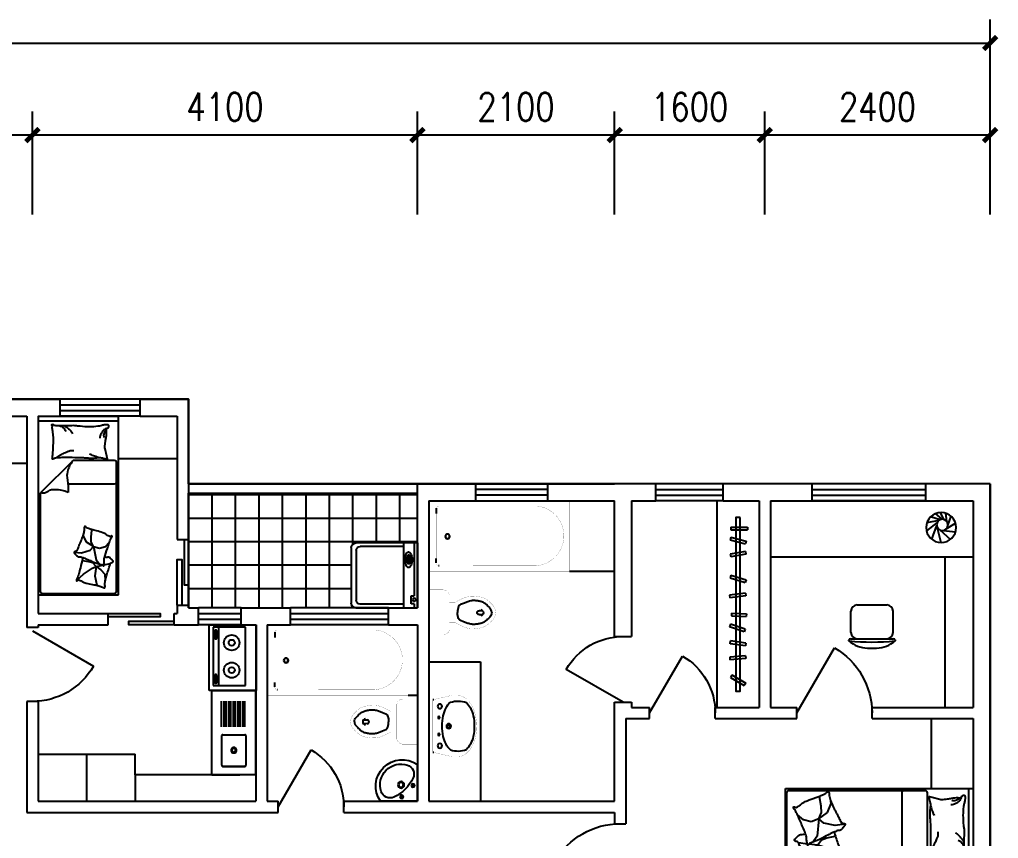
# Model space of a CAD drawing. Header units: millimetres. Extents: x 1580 to 35621, y 690 to 28147.
# Drawn here: x 25196 to 35621, y 19183 to 27900 of the extents above; entities that cross this region are included whole.
import ezdxf
from ezdxf.enums import TextEntityAlignment as Align

# ---------------------------------------------------------------- set-up
doc = ezdxf.new("R2010")
doc.units = ezdxf.units.MM
doc.linetypes.add('HIDDEN', pattern=[0.375, 0.25, -0.125])
for name, color, linetype in [('FUR', 6, 'Continuous'), ('PUB_DIM', 3, 'Continuous'), ('RUB', 113, 'Continuous'), ('TOTHER', 7, 'Continuous'), ('WALL', 4, 'Continuous'), ('WINDOW', 5, 'Continuous'), ('WINDOW_TEXT', 7, 'Continuous')]:
    doc.layers.add(name, color=color, linetype=linetype)
doc.styles.add('DIM_FONT', font='SIMPLEX.shx', dxfattribs={"width": 0.8})
doc.styles.add('SIMPLEX', font='SIMPLEX.SHX')
doc.styles.get("Standard").update_dxf_attribs({"font": 'arial.ttf'})
doc.dimstyles.new('DIMN', dxfattribs={"dimtxt": 300, "dimasz": 1, "dimexe": 250, "dimexo": 300, "dimgap": 150, "dimtad": 1, "dimdec": 0, "dimdsep": 46, "dimtxsty": 'DIM_FONT', "dimblk": '_DIMX', "dimblk1": 'ARCHTICK', "dimblk2": 'ARCHTICK', "dimcen": 0.1, "dimclrt": 7, "dimadec": 0, "dimazin": 0, "dimtfac": 1, "dimtdec": 0, "dimtix": 1, "dimtmove": 2, "dimatfit": 3, "dimldrblk": '_DIMX', "dimfxl": 1, "dimtolj": 1, "dimtzin": 0, "dimarcsym": 0})

# ---------------------------------------------------------------- blocks, each defined once
blk = doc.blocks.new('_DIMX')
at = {"const_width": 50}
blk.add_lwpolyline([(-70, -70), (70, 70)], dxfattribs=at)
blk = doc.blocks.new('*D41')
at = {"color": 0, "linetype": 'ByBlock', "transparency": 16777216}
for p, q in [((-132210, -18187), (-132210, -16110)), ((-103390, -18187), (-103390, -16110)), ((-132209, -16360), (-103391, -16360))]:
    blk.add_line(p, q, dxfattribs=at)
at = {"layer": 'DEFPOINTS', "color": 0, "linetype": 'ByBlock', "transparency": 16777216}
for p in [(-103390, -16360), (-132210, -18487), (-103390, -18487)]:
    blk.add_point(p, dxfattribs=at)
at = {"color": 0, "linetype": 'ByBlock', "transparency": 16777216, "rotation": 180}
blk.add_blockref('_DIMX', (-132210, -16360), dxfattribs=at)
at = {"color": 0, "linetype": 'ByBlock', "transparency": 16777216}
blk.add_blockref('_DIMX', (-103390, -16360), dxfattribs=at)
at = {"color": 7, "linetype": 'ByBlock', "transparency": 16777216, "insert": (-117800, -16060), "char_height": 300, "attachment_point": 5, "style": 'DIM_FONT'}
blk.add_mtext('\\A1;28800', dxfattribs=at)
blk = doc.blocks.new('_ARCHTICK')
at = {"color": 0, "linetype": 'ByBlock', "const_width": 0.15}
blk.add_lwpolyline([(-0.5, -0.5), (0.5, 0.5)], dxfattribs=at)
blk = doc.blocks.new('_WBLK')
for p, q in [((-0.5, 0.5), (0.5, 0.5)), ((0.5, 0.1667), (-0.5, 0.1667)), ((0.5, -0.1667), (-0.5, -0.1667)), ((-0.5, -0.5), (0.5, -0.5))]:
    blk.add_line(p, q)
at = {"layer": 'WINDOW_TEXT', "style": 'SIMPLEX', "flags": 9}
blk.add_attdef('A', text='', height=1, dxfattribs=at).set_placement((0, 1.5), align=Align.MIDDLE)
blk = doc.blocks.new('M_E13')
for p, q in [((-572, 18), (-536, 18)), ((-572, 18), (-572, 18)), ((-536, -22), (-572, -21))]:
    blk.add_line(p, q)
at = {"const_width": 1.5}
for points in [[(-155, 240, 0.414214), (-220, 175, 0.414214)], [(-715, 0, -0.037932), (-709, 28, -0.057502), (-702, 46, -0.011128), (-686, 72, -0.047419), (-682, 78, -0.013557), (-669, 92, -0.010422), (-651, 109, -0.006492), (-632, 126, -0.010986), (-621, 135, -0.031118), (-607, 144, -0.031821), (-592, 152, -0.025304), (-572, 159, -0.028493), (-555, 164), (-520, 171), (-500, 175, -0.104917), (-492, 175, 0.047512), (-474, 173, 0.018859), (-460, 173, -0.025251), (-449, 173, -0.024361), (-434, 171, -0.018727), (-416, 168, -0.011084), (-401, 164, -0.017664), (-391, 161, -0.012553), (-375, 154, -0.012341), (-358, 147), (-320, 128, -0.005054), (-308, 122, -0.002567), (-285, 110)], [(-715, 0, 0.037932), (-709, -28, 0.057502), (-702, -46, 0.011128), (-686, -72, 0.047419), (-682, -78, 0.013557), (-669, -92, 0.010422), (-651, -109, 0.006492), (-632, -126, 0.010986), (-621, -135, 0.031118), (-607, -144, 0.031821), (-592, -152, 0.025304), (-572, -159, 0.028493), (-555, -164), (-520, -171), (-500, -175, 0.104917), (-492, -175, -0.047512), (-474, -173, -0.018859), (-460, -173, 0.025251), (-449, -173, 0.024361), (-434, -171, 0.018727), (-416, -168, 0.011084), (-401, -164, 0.017664), (-391, -161, 0.012553), (-375, -154, 0.012341), (-358, -147), (-320, -128, 0.005054), (-308, -122, 0.002567), (-285, -110)], [(-220, -175, 0.414214), (-155, -240, 0.414214)]]:
    blk.add_lwpolyline(points, format="xyb", dxfattribs=at)
for points in [[(0, 240), (-155, 240)], [(0, -240), (0, 240)], [(-220, 110), (-285, 110)], [(-220, 175), (-220, -175)], [(-285, -110), (-220, -110)], [(-155, -240), (0, -240)]]:
    blk.add_lwpolyline(points, dxfattribs=at)
for points in [[(-672, -1, -0.054114), (-666, 25, -0.08891), (-658, 39, -0.006714), (-643, 55, -0.014531), (-636, 63, -0.010713), (-618, 80, -0.017575), (-606, 90, -0.037222), (-591, 100, -0.034599), (-573, 109, -0.02298), (-556, 115, -0.023613), (-539, 119, -0.014842), (-522, 122, -0.012533), (-502, 125, -0.021838), (-477, 126, -0.029407), (-459, 125, -0.029465), (-436, 121, -0.031881), (-416, 114), (-371, 97), (-337, 83, -0.135973), (-324, 73, -0.099517), (-314, 52, -0.016651), (-311, 40, -0.010977), (-308, 20, -0.015331), (-308, 12, -0.010106), (-307, -1)], [(-672, -1, 0.054114), (-666, -26, 0.08891), (-658, -40, 0.006714), (-643, -57, 0.014531), (-636, -64, 0.010713), (-618, -82, 0.017575), (-606, -92, 0.037222), (-591, -102, 0.034599), (-573, -111, 0.02298), (-556, -117, 0.023613), (-539, -121, 0.014842), (-522, -124, 0.012533), (-502, -126, 0.021838), (-477, -127, 0.029407), (-459, -126, 0.029465), (-436, -122, 0.031881), (-416, -116), (-371, -99), (-337, -85, 0.135973), (-324, -75, 0.099517), (-314, -54, 0.016651), (-311, -41, 0.010977), (-308, -21, 0.015331), (-308, -13, 0.010106), (-307, -1)]]:
    blk.add_lwpolyline(points, format="xyb")
for centre, radius, start, end in [((-549, -3), 33.2, 100.0495, 259.9505), ((-536, -2), 20, 270, 90)]:
    blk.add_arc(centre, radius, start, end)
at = {"width": 0.8, "flags": 9}
for tag in ['XSIZE', 'YSIZE']:
    blk.add_attdef(tag, (0, 0), '', height=0.5, dxfattribs=at)
blk = doc.blocks.new('_DBLK')
blk.add_line((-0.5, 0), (0, -0.866))
blk.add_arc((-0.5, 0), 1, 300, 0)
at = {"style": 'SIMPLEX', "flags": 9}
blk.add_attdef('A', text='', height=1, dxfattribs=at).set_placement((0, 1.5), align=Align.MIDDLE)
blk = doc.blocks.new('M_E4')
for p, q in [((670, -80), (670, -137)), ((670, -86), (670, -97)), ((670, -663), (670, -614))]:
    blk.add_line(p, q)
at = {"const_width": 1.5}
for points in [[(-750, -750), (-750, 0)], [(-750, 0), (750, 0)], [(750, 0), (750, -750)], [(608, -56), (640, -56)], [(670, -90), (670, -656)], [(670, -663), (670, -655)], [(750, -750), (-750, -750)]]:
    blk.add_lwpolyline(points, dxfattribs=at)
for points in [[(-399, -56, 0.930688), (-388, -693, 0.930688)], [(670, -86, 0.414214), (640, -56, 0.414214)], [(670, -90, 0.041784), (670, -85, 0.412615)], [(640, -693, 0.414214), (670, -663, 0.414214)]]:
    blk.add_lwpolyline(points, format="xyb", dxfattribs=at)
at = {"const_width": 1.5, "flags": 128}
for points in [[(-399, -56), (608, -56)], [(-399, -694), (645, -692)]]:
    blk.add_lwpolyline(points, dxfattribs=at)
for radius in [25, 23]:
    blk.add_circle((550, -381), radius)
blk.add_arc((640, -663), 30, 270, 280.176)
at = {"width": 0.8, "flags": 9}
for tag in ['XSIZE', 'YSIZE']:
    blk.add_attdef(tag, (0, 0), '', height=0.5, dxfattribs=at)
blk = doc.blocks.new('M_E19')
for p, q in [((-323, -113), (-323, -456)), ((299, -113), (-323, -113)), ((299, -456), (299, -113)), ((-323, -400), (299, -400)), ((-323, -456), (299, -456)), ((-291, -422), (-291, -434)), ((-216, -432), (-280, -432)), ((-280, -432), (-280, -448)), ((-280, -448), (-216, -448)), ((-216, -448), (-216, -432)), ((-199, -423), (-199, -434)), ((182, -422), (182, -434)), ((193, -432), (193, -448)), ((257, -432), (193, -432)), ((193, -448), (257, -448)), ((257, -448), (257, -432)), ((274, -423), (274, -434))]:
    blk.add_line(p, q)
for points in [[(-199, -423, 0.259034), (-201, -420, 0.076276), (-213, -415, 0.036515), (-226, -412, 0.026615), (-245, -411, 0.026615), (-264, -412, 0.036515), (-277, -415, 0.076276), (-289, -420, 0.259034), (-291, -423, 0.078462), (-291, -424, 0.056762)], [(274, -423, 0.259034), (272, -420, 0.076276), (260, -415, 0.036515), (247, -412, 0.026615), (228, -411, 0.026615), (209, -412, 0.036515), (196, -415, 0.076276), (184, -420, 0.259034), (182, -423, 0.078462), (182, -424, 0.056762)], [(-199, -434, 0.259034), (-201, -430, 0.076276), (-213, -425, 0.036515), (-226, -423, 0.026615), (-245, -422, 0.026615), (-264, -423, 0.036515), (-277, -425, 0.076276), (-289, -430, 0.259034), (-291, -434, 0.259034), (-289, -437, 0.056762), (-280, -441, 0.036515)], [(-216, -443, 0.008736), (-213, -442, 0.076276), (-201, -437, 0.259034), (-199, -434, 0.259034)], [(274, -434, 0.259034), (272, -430, 0.076276), (260, -425, 0.036515), (247, -423, 0.026615), (228, -422, 0.026615), (209, -423, 0.036515), (196, -425, 0.076276), (184, -430, 0.259034), (182, -434, 0.259034), (184, -437, 0.056762), (193, -441, 0.036515)], [(257, -443, 0.008736), (260, -442, 0.076276), (272, -437, 0.259034), (274, -434, 0.259034)]]:
    blk.add_lwpolyline(points, format="xyb")
at = {"layer": 'TOTHER', "linetype": 'Continuous'}
for p, q in [((-350, 0), (350, 0)), ((-350, -500), (-350, 0)), ((350, 0), (350, -500)), ((350, -500), (-350, -500))]:
    blk.add_line(p, q, dxfattribs=at)
for centre, radius in [((-158, -259), 82.5), ((134, -259), 82.5), ((-158, -259), 31.6), ((134, -259), 31.6)]:
    blk.add_circle(centre, radius, dxfattribs=at)
at = {"width": 0.8, "flags": 9}
for tag in ['XSIZE', 'YSIZE']:
    blk.add_attdef(tag, (0, 0), '', height=0.5, dxfattribs=at)
blk = doc.blocks.new('M_E16')
for p, q in [((63, -103), (336, -103)), ((-359, -351), (-359, -119)), ((-347, -107), (-34, -107)), ((-22, -119), (-22, -351)), ((63, -132), (336, -132)), ((63, -153), (336, -153)), ((63, -182), (336, -182)), ((63, -203), (336, -203)), ((63, -232), (336, -232)), ((63, -253), (336, -253)), ((63, -282), (336, -282)), ((63, -303), (336, -303)), ((-34, -363), (-347, -363)), ((63, -332), (336, -332)), ((63, -353), (336, -353))]:
    blk.add_line(p, q)
for points, const_width in [([(-353, -95), (-370, -113)], 1.91), ([(-353, -95), (-28, -95)], 1.8), ([(-10, -113), (-28, -95)], 1.91), ([(-370, -357), (-370, -113)], 2), ([(-10, -113), (-10, -357)], 2), ([(-370, -357), (-353, -375)], 1.91), ([(-28, -375), (-353, -375)], 1.8), ([(-28, -375), (-10, -357)], 1.91)]:
    blk.add_lwpolyline(points, dxfattribs=dict(const_width=const_width))
for points in [[(-347, -107), (-351, -108), (-354, -110), (-357, -113), (-358, -117), (-359, -119)], [(-216, -235), (-215, -245), (-209, -255), (-202, -261), (-192, -265), (-182, -265), (-172, -261), (-164, -255), (-159, -245), (-157, -235), (-159, -225), (-164, -215), (-172, -209), (-182, -205), (-192, -205), (-202, -209), (-209, -215), (-215, -225), (-216, -235)], [(-22, -119), (-23, -115), (-25, -111), (-28, -109), (-32, -107), (-34, -107)], [(-206, -235), (-205, -242), (-201, -248), (-196, -252), (-190, -254), (-183, -254), (-177, -252), (-172, -248), (-169, -242), (-168, -235), (-169, -228), (-172, -222), (-177, -218), (-183, -215), (-190, -215), (-196, -218), (-201, -222), (-205, -228), (-206, -235)], [(-359, -351), (-358, -355), (-356, -358), (-353, -361), (-349, -363), (-347, -363)], [(-34, -363), (-30, -362), (-26, -360), (-24, -357), (-22, -353), (-22, -351)]]:
    blk.add_lwpolyline(points)
at = {"layer": 'TOTHER', "linetype": 'Continuous'}
for p, q in [((-450, 0), (450, 0)), ((-450, -471), (-450, 0)), ((450, 0), (450, -471)), ((-450, -471), (450, -471))]:
    blk.add_line(p, q, dxfattribs=at)
at = {"layer": 'TOTHER', "linetype": 'HIDDEN'}
blk.add_line((-450, 0), (-450, -300), dxfattribs=at)
at = {"width": 0.8, "flags": 9}
for tag in ['XSIZE', 'YSIZE']:
    blk.add_attdef(tag, (0, 0), '', height=0.5, dxfattribs=at)
blk = doc.blocks.new('M_E11')
for p, q in [((-280, -10), (-280, 0)), ((280, 0), (280, -10)), ((-251, -189), (-251, -186)), ((-248, -183), (-250, -185))]:
    blk.add_line(p, q)
at = {"const_width": 1.5}
for points in [[(-280, 0), (280, 0)], [(-326, -200), (-280, -5)], [(326, -204), (280, -5)]]:
    blk.add_lwpolyline(points, dxfattribs=at)
for points in [[(253, -188, 0.098208), (193, -141, 0.066287), (110, -111, 0.052428), (0, -100, 0.052428), (-110, -111, 0.066287), (-193, -141, 0.093876), (-251, -186, 0.171377)], [(-250, -358, 0.091341), (-193, -401, 0.066287), (-110, -431, 0.052428), (0, -442, 0.052428), (110, -431, 0.066287), (193, -401, 0.091756), (250, -358, 0.171377)]]:
    blk.add_lwpolyline(points, format="xyb")
for points in [[(-326, -200, 0.008223), (-326, -204, 0.149285)], [(-326, -266, 0.149285), (-304, -337, 0.107079), (-231, -408, 0.075625), (-131, -450, 0.062436), (-1, -467, 0.062436), (130, -452, 0.075625), (230, -410, 0.107079), (304, -339, 0.149285), (326, -268, 0.005205), (326, -266, 0.086596)]]:
    blk.add_lwpolyline(points, format="xyb", dxfattribs=at)
at = {"const_width": 1.5, "flags": 128}
for points in [[(-326, -204), (-326, -268)], [(326, -204), (326, -268)]]:
    blk.add_lwpolyline(points, dxfattribs=at)
at = {"flags": 128}
for points in [[(-253, -188, 0.172546), (-250, -358, 0.726395)], [(253, -188, -0.172546), (250, -358, -0.726395)]]:
    blk.add_lwpolyline(points, format="xyb", dxfattribs=at)
for centre, radius in [((-210, -75), 24), ((-210, -75), 24), ((-210, -75), 24), ((-90, -65), 10), ((90, -65), 10), ((210, -75), 24), ((0, -170), 25), ((0, -170), 15)]:
    blk.add_circle(centre, radius)
blk.add_arc((-250, -186), 1, 131.3224, 180)
at = {"width": 0.8, "flags": 9}
for tag in ['XSIZE', 'YSIZE']:
    blk.add_attdef(tag, (0, 0), '', height=0.5, dxfattribs=at)
blk = doc.blocks.new('M_E12')
at = {"color": 7}
for q in [(0, -393), (392, 0)]:
    blk.add_line((0, 0), q, dxfattribs=at)
for centre, radius in [((168, -48), 19), ((168, -48), 10), ((48, -168), 19), ((48, -168), 10), ((175, -175), 34.6), ((175, -175), 26.5)]:
    blk.add_circle(centre, radius, dxfattribs=at)
for centre, radius, start, end in [((161, -163), 282, 235.0241, 35.2347), ((418, -420), 410, 114.3843, 155.6157), ((290, -138), 100, 18.4349, 114.3843), ((174, -176), 222, 251.5651, 18.4349), ((136, -292), 100, 155.6157, 251.5651)]:
    blk.add_arc(centre, radius, start, end, dxfattribs=at)
at = {"width": 0.8, "flags": 9}
for tag in ['XSIZE', 'YSIZE']:
    blk.add_attdef(tag, (0, 0), '', height=0.5, dxfattribs=at)
blk = doc.blocks.new('M_C54TQD')
for p, q in [((0, -52), (1500, -52)), ((26, -509), (26, -1968)), ((853, -489), (46, -489)), ((853, -489), (1472, -916)), ((46, -761), (915, -761)), ((1472, -1968), (1472, -916)), ((381, -1368), (395, -1471)), ((778, -1368), (698, -1472)), ((161, -1514), (137, -1518)), ((255, -1552), (161, -1514)), ((324, -1645), (255, -1552)), ((395, -1471), (369, -1593)), ((528, -1559), (509, -1470)), ((548, -1617), (528, -1559)), ((698, -1472), (623, -1603)), ((90, -1638), (87, -1645)), ((188, -1621), (90, -1638)), ((257, -1618), (188, -1621)), ((324, -1645), (257, -1618)), ((369, -1593), (324, -1645)), ((324, -1645), (510, -1664)), ((324, -1645), (355, -1728)), ((510, -1664), (560, -1700)), ((605, -1658), (548, -1617)), ((605, -1658), (594, -1752)), ((623, -1603), (605, -1658)), ((605, -1658), (734, -1626)), ((605, -1658), (655, -1721)), ((734, -1626), (837, -1640)), ((837, -1640), (873, -1660)), ((355, -1728), (335, -1810)), ((560, -1700), (572, -1709)), ((592, -1767), (580, -1861)), ((655, -1721), (720, -1769)), ((720, -1769), (813, -1769)), ((335, -1810), (281, -1873)), ((46, -1988), (1452, -1988))]:
    blk.add_line(p, q)
blk.add_lwpolyline([(0, -2000), (0, 0), (1500, 0), (1500, -2000)], close=True)
for points in [[(101, -127, -0.263368), (73, -108, -0.494818), (82, -89, -0.049225), (100, -88, -0.036831), (124, -89, -0.031893), (161, -97, 0.035782), (195, -104, 0.032941), (285, -110, 0.026564), (396, -104, 0.017905), (434, -99, -0.033397), (454, -97, -0.03204), (491, -97, 0.018442), (555, -101, 0.010837), (620, -100, 0.014624), (668, -97, 0.111249), (691, -89, -0.153708), (708, -86, -0.076444), (715, -87, -0.215512), (717, -89, -0.585858), (714, -92, 0.363489), (709, -95, 0.191716), (709, -106, -0.129675), (711, -123, -0.01735), (708, -140, 0.019326), (706, -155, 0.018818), (699, -223, 0.021828), (698, -283, 0.006204), (700, -316, 0.001963), (706, -423, 0.028341), (710, -459, -0.117014), (709, -468, -0.36606), (708, -469, -0.03973), (694, -466, -0.048309), (681, -461, 0.062981), (670, -457, 0.04058), (647, -454, 0.014345), (580, -451, 0.005484), (454, -452, 0.007153), (358, -455, 0.008762), (316, -458, -0.008153), (270, -461, -0.06251), (213, -456, 0.078669), (167, -454, 0.047825), (145, -459, -0.034494), (114, -466, -0.023571), (89, -469, -0.510228), (88, -468), (95, -438), (116, -356, 0.073041), (118, -336, 0.023305), (112, -275, 0.018299), (108, -252, -0.01097), (101, -214, -0.042281), (98, -180, -0.027201), (101, -126)], [(575, -101, 0.027842), (551, -111, 0.048685), (539, -119, 0.023666), (511, -144, 0.031223), (492, -164, 0.046801), (486, -172, 0.023191), (478, -189)], [(657, -95, 0.088153), (622, -98, 0.088153), (591, -114, 0.077547), (569, -135, 0.077547), (555, -162)], [(810, -127, -0.263368), (782, -108, -0.494818), (791, -89, -0.049225), (809, -88, -0.036831), (833, -89, -0.031893), (871, -97, 0.035782), (905, -104, 0.032941), (994, -110, 0.026564), (1106, -104, 0.017905), (1143, -99, -0.033397), (1163, -97, -0.03204), (1200, -97, 0.018442), (1265, -101, 0.010837), (1329, -100, 0.014624), (1377, -97, 0.111249), (1400, -89, -0.153708), (1417, -86, -0.076444), (1424, -87, -0.215512), (1426, -89, -0.585858), (1423, -92, 0.363489), (1419, -95, 0.191716), (1419, -106, -0.129675), (1421, -123, -0.01735), (1418, -140, 0.019326), (1415, -155, 0.018818), (1408, -223, 0.021828), (1407, -283, 0.006204), (1409, -316, 0.001963), (1415, -423, 0.028341), (1419, -459, -0.117014), (1419, -468, -0.36606), (1417, -469, -0.03973), (1404, -466, -0.048309), (1390, -461, 0.062981), (1379, -457, 0.04058), (1356, -454, 0.014345), (1289, -451, 0.005484), (1164, -452, 0.007153), (1067, -455, 0.008762), (1025, -458, -0.008153), (979, -461, -0.06251), (922, -456, 0.078669), (877, -454, 0.047825), (854, -459, -0.034494), (823, -466, -0.023571), (798, -469, -0.510228), (797, -468), (805, -438), (825, -356, 0.073041), (827, -336, 0.023305), (821, -275, 0.018299), (817, -252, -0.01097), (810, -214, -0.042281), (807, -180, -0.027201), (810, -126)], [(1284, -101, 0.027842), (1260, -111, 0.048685), (1248, -119, 0.023666), (1220, -144, 0.031223), (1201, -164, 0.046801), (1196, -172, 0.023191), (1188, -189)], [(1366, -95, 0.088153), (1332, -98, 0.088153), (1300, -114, 0.077547), (1279, -135, 0.077547), (1265, -162)], [(99, -143, -0.05369), (114, -156, -0.070312), (122, -168, -0.015448), (125, -177, -0.013244), (129, -187, -0.082127), (132, -205, -0.064164), (129, -228)], [(101, -127, -0.077379), (136, -152, -0.077379), (161, -187, -0.047525), (171, -211, -0.047525), (176, -238)], [(191, -454, 0.009729), (219, -445, 0.009729), (246, -435, 0.007971), (267, -426, 0.007971), (289, -416)], [(661, -455, 0.016108), (622, -429, 0.024599), (595, -414, 0.009477), (546, -391, 0.015937), (516, -378, 0.072521), (500, -375, 0.033339), (463, -375)], [(901, -454, 0.009729), (928, -445, 0.009729), (955, -435, 0.007971), (977, -426, 0.007971), (998, -416)], [(853, -489, -0.085272), (917, -599, -0.124044), (926, -686), (912, -782), (914, -912)], [(914, -912, 0.007867), (1032, -894, 0.009508), (1128, -876, 0.006616), (1193, -862, -0.023828), (1212, -858, -0.080713), (1230, -859, -0.009591), (1383, -891, -0.013133), (1416, -899, -0.007859), (1472, -916)], [(464, -1480, 0.025626), (476, -1478, 0.0108), (605, -1436, 0.00456), (692, -1405, 0.01125), (727, -1391, 0.069394), (746, -1380, -0.079756), (763, -1371, -0.106399), (778, -1368, -0.328642), (782, -1372, -0.299547), (779, -1378, 0.189917), (774, -1387, 0.033518), (773, -1397, 0.075627), (773, -1402, 0.053489), (776, -1410, 0.017838), (788, -1432, 0.038394), (805, -1456, -0.059529), (816, -1472, -0.035943), (826, -1498, -0.011245), (852, -1585, -0.006203), (862, -1624, 0.010783), (868, -1647, 0.019485), (873, -1660, 0.005062), (892, -1710, 0.101392), (909, -1736, -0.223768), (914, -1749, -0.25558), (911, -1754, -0.081563), (895, -1759, -0.071805), (878, -1759, 0.069985), (861, -1759, 0.03546), (801, -1772, 0.029432), (732, -1797, 0.001554), (699, -1811, -0.00152), (665, -1826, -0.004735), (629, -1840, 0.00382), (586, -1859, 0.296001), (564, -1891, -0.649774), (542, -1900, -0.02319), (538, -1895, 0.0288), (534, -1892, 0.005727), (527, -1886, -0.004358), (519, -1878, -0.027528), (502, -1861, -0.046214), (493, -1850, -0.194121), (490, -1833, 0.133719), (489, -1809, 0.005779), (482, -1787, 0.008882)]]:
    blk.add_lwpolyline(points, format="xyb")
blk.add_lwpolyline([(58, -1583, 0.101392), (40, -1559, -0.223768), (34, -1546, -0.25558), (36, -1541, -0.081563), (52, -1535, -0.071805), (69, -1534, 0.069985), (86, -1532, 0.03546), (145, -1515, 0.029432), (211, -1485, 0.001554), (244, -1468, -0.00152), (276, -1451, -0.004735), (311, -1433, 0.00382), (353, -1412, 0.296001), (372, -1378, -0.649774), (393, -1367, -0.02319), (398, -1372, 0.0288), (402, -1375, 0.005727), (409, -1380, -0.004358), (418, -1387, -0.027528), (436, -1403, -0.046214), (445, -1414, -0.194121), (450, -1430, 0.133719), (453, -1454, 0.011505), (471, -1496, 0.008882), (497, -1550, 0.012426), (535, -1618, -0.033612), (547, -1644), (570, -1701), (588, -1744, 0.224341), (603, -1757, -0.722772), (603, -1766, -0.103513), (599, -1767, 0.053465), (592, -1767, 0.030109), (569, -1772, -0.031436), (547, -1776, -0.05324), (532, -1776, 0.05518), (517, -1777, 0.056271), (492, -1783, 0.0108), (366, -1835, 0.00456), (281, -1873, 0.01125), (247, -1889, 0.069394), (229, -1902, -0.079756), (213, -1912, -0.106399), (199, -1915, -0.328642), (195, -1912, -0.299547), (196, -1906, 0.189917), (201, -1896, 0.033518), (202, -1886, 0.075627), (201, -1882, 0.053489), (197, -1874, 0.017838), (184, -1853, 0.038394), (165, -1830, -0.059529), (153, -1815, -0.035943), (140, -1790, -0.011245), (108, -1705, -0.006203), (95, -1667, 0.010783), (87, -1645, 0.019485), (82, -1632, 0.005062)], format="xyb", close=True)
for centre, start, end in [((46, -509), 90, 180), ((46, -741), 180, 270), ((46, -1968), 180, 270), ((1452, -1968), 270, 0)]:
    blk.add_arc(centre, 20, start, end)
at = {"style": 'DIM_FONT', "width": 0.8, "flags": 9}
for tag in ['XSIZE', 'YSIZE']:
    blk.add_attdef(tag, (0, 0), '', height=0.5, dxfattribs=at)
blk = doc.blocks.new('*D31')
at = {"color": 0, "linetype": 'ByBlock', "transparency": 16777216}
for p, q in [((-109490, -18187), (-109490, -17090)), ((-107390, -18187), (-107390, -17090)), ((-107391, -17340), (-109489, -17340))]:
    blk.add_line(p, q, dxfattribs=at)
at = {"layer": 'DEFPOINTS', "color": 0, "linetype": 'ByBlock', "transparency": 16777216}
for p in [(-109490, -17340), (-109490, -18487), (-107390, -18487)]:
    blk.add_point(p, dxfattribs=at)
at = {"color": 0, "linetype": 'ByBlock', "transparency": 16777216, "rotation": 180}
blk.add_blockref('_DIMX', (-109490, -17340), dxfattribs=at)
at = {"color": 0, "linetype": 'ByBlock', "transparency": 16777216}
blk.add_blockref('_DIMX', (-107390, -17340), dxfattribs=at)
at = {"color": 7, "linetype": 'ByBlock', "transparency": 16777216, "insert": (-108440, -17040), "char_height": 300, "attachment_point": 5, "style": 'DIM_FONT'}
blk.add_mtext('\\A1;2100', dxfattribs=at)
blk = doc.blocks.new('*D34')
at = {"color": 0, "linetype": 'ByBlock', "transparency": 16777216}
for p, q in [((-113590, -18187), (-113590, -17090)), ((-109490, -18187), (-109490, -17090)), ((-109491, -17340), (-113589, -17340))]:
    blk.add_line(p, q, dxfattribs=at)
at = {"layer": 'DEFPOINTS', "color": 0, "linetype": 'ByBlock', "transparency": 16777216}
for p in [(-113590, -17340), (-113590, -18487), (-109490, -18487)]:
    blk.add_point(p, dxfattribs=at)
at = {"color": 0, "linetype": 'ByBlock', "transparency": 16777216, "rotation": 180}
blk.add_blockref('_DIMX', (-113590, -17340), dxfattribs=at)
at = {"color": 0, "linetype": 'ByBlock', "transparency": 16777216}
blk.add_blockref('_DIMX', (-109490, -17340), dxfattribs=at)
at = {"color": 7, "linetype": 'ByBlock', "transparency": 16777216, "insert": (-111540, -17040), "char_height": 300, "attachment_point": 5, "style": 'DIM_FONT'}
blk.add_mtext('\\A1;4100', dxfattribs=at)
blk = doc.blocks.new('*D30')
at = {"color": 0, "linetype": 'ByBlock', "transparency": 16777216}
for p, q in [((-116590, -18187), (-116590, -17090)), ((-113590, -18187), (-113590, -17090)), ((-113591, -17340), (-116589, -17340))]:
    blk.add_line(p, q, dxfattribs=at)
at = {"layer": 'DEFPOINTS', "color": 0, "linetype": 'ByBlock', "transparency": 16777216}
for p in [(-116590, -17340), (-116590, -18487), (-113590, -18487)]:
    blk.add_point(p, dxfattribs=at)
at = {"color": 0, "linetype": 'ByBlock', "transparency": 16777216, "rotation": 180}
blk.add_blockref('_DIMX', (-116590, -17340), dxfattribs=at)
at = {"color": 0, "linetype": 'ByBlock', "transparency": 16777216}
blk.add_blockref('_DIMX', (-113590, -17340), dxfattribs=at)
at = {"color": 7, "linetype": 'ByBlock', "transparency": 16777216, "insert": (-115090, -17040), "char_height": 300, "attachment_point": 5, "style": 'DIM_FONT'}
blk.add_mtext('\\A1;3000', dxfattribs=at)
blk = doc.blocks.new('M_C55HKH')
for p, q in [((0, -52), (900, -52)), ((26, -509), (26, -1968)), ((503, -489), (46, -489)), ((503, -489), (872, -858)), ((46, -761), (564, -761)), ((872, -1968), (872, -858)), ((299, -1273), (295, -1270)), ((307, -1352), (299, -1273)), ((146, -1456), (100, -1409)), ((278, -1459), (305, -1407)), ((278, -1459), (357, -1410)), ((305, -1407), (307, -1352)), ((357, -1410), (393, -1337)), ((393, -1337), (392, -1318)), ((211, -1478), (146, -1456)), ((278, -1459), (211, -1478)), ((278, -1459), (251, -1606)), ((317, -1498), (278, -1459)), ((412, -1527), (317, -1498)), ((495, -1523), (412, -1527)), ((219, -1643), (211, -1652)), ((251, -1606), (219, -1643)), ((249, -1682), (286, -1639)), ((286, -1639), (333, -1628)), ((333, -1628), (405, -1618)), ((163, -1664), (89, -1649)), ((196, -1718), (154, -1766)), ((249, -1682), (175, -1667)), ((249, -1682), (196, -1718)), ((249, -1682), (266, -1787)), ((292, -1700), (249, -1682)), ((391, -1769), (292, -1700)), ((154, -1766), (147, -1841)), ((266, -1787), (243, -1892)), ((469, -1839), (391, -1769)), ((46, -1988), (852, -1988))]:
    blk.add_line(p, q)
blk.add_lwpolyline([(0, -2000), (0, 0), (900, 0), (900, -2000)], close=True)
for points in [[(135, -134, -0.263368), (107, -115, -0.494818), (116, -96, -0.049225), (134, -94, -0.036831), (158, -96, -0.031893), (196, -104, 0.035782), (230, -111, 0.032941), (319, -117, 0.026564), (430, -111, 0.017905), (468, -106, -0.033397), (488, -104, -0.03204), (525, -104, 0.018442), (590, -107, 0.010837), (654, -107, 0.014624), (702, -104, 0.111249), (725, -96, -0.153708), (742, -92, -0.076444), (749, -94, -0.215512), (751, -96, -0.585858), (748, -99, 0.363489), (744, -102, 0.191716), (743, -113, -0.129675), (745, -130, -0.01735), (742, -147, 0.019326), (740, -162, 0.018818), (733, -230, 0.021828), (732, -289, 0.006204), (734, -323, 0.001963), (740, -430, 0.028341), (744, -466, -0.117014), (744, -475, -0.36606), (742, -476, -0.03973), (728, -473, -0.048309), (715, -468, 0.062981), (704, -464, 0.04058), (681, -461, 0.014345), (614, -458, 0.005484), (488, -459, 0.007153), (392, -462, 0.008762), (350, -465, -0.008153), (304, -468, -0.06251), (247, -463, 0.078669), (201, -461, 0.047825), (179, -466, -0.034494), (148, -473, -0.023571), (123, -476, -0.510228), (122, -475), (129, -445), (150, -363, 0.073041), (152, -343, 0.023305), (146, -282, 0.018299), (142, -259, -0.01097), (135, -221, -0.042281), (132, -187, -0.027201), (135, -133)], [(609, -107, 0.027842), (585, -118, 0.048685), (573, -126, 0.023666), (545, -150, 0.031223), (526, -171, 0.046801), (521, -179, 0.023191), (513, -196)], [(691, -102, 0.088153), (656, -105, 0.088153), (625, -120, 0.077547), (604, -142, 0.077547), (590, -169)], [(133, -150, -0.05369), (148, -163, -0.070312), (156, -175, -0.015448), (159, -183, -0.013244), (163, -194, -0.082127), (166, -212, -0.064164), (163, -235)], [(135, -134, -0.077379), (170, -159, -0.077379), (195, -194, -0.047525), (205, -218, -0.047525), (210, -244)], [(225, -460, 0.009729), (253, -451, 0.009729), (280, -441, 0.007971), (301, -432, 0.007971), (323, -423)], [(695, -462, 0.016108), (656, -436, 0.024599), (629, -421, 0.009477), (580, -397, 0.015937), (550, -385, 0.072521), (534, -381, 0.033339), (498, -381)], [(503, -489, -0.085272), (566, -599, -0.124044), (575, -686), (562, -782), (563, -854)], [(563, -854, -0.027362), (602, -838, -0.040834), (629, -830, -0.038441), (717, -821, -0.076528), (761, -826, -0.103649), (788, -840, 0.093398), (818, -857, 0.072727), (841, -861, 0.052315), (872, -858)], [(400, -1581, 0.025626), (402, -1591, 0.0108), (426, -1697, 0.00456), (445, -1769, 0.01125), (454, -1797, 0.069394), (462, -1813, -0.079756), (468, -1827, -0.106399), (469, -1839, -0.328642), (466, -1842, -0.299547), (461, -1840, 0.189917), (454, -1835, 0.033518), (446, -1833, 0.075627), (442, -1833, 0.053489), (436, -1835, 0.017838), (418, -1843, 0.038394), (397, -1855, -0.059529), (384, -1862, -0.035943), (362, -1869, -0.011245), (291, -1884, -0.006203), (259, -1889, 0.010783), (241, -1893, 0.019485), (230, -1895, 0.005062), (188, -1908, 0.101392), (167, -1919, -0.223768), (156, -1922, -0.25558), (153, -1920, -0.081563), (150, -1907, -0.071805), (151, -1893, 0.069985), (152, -1879, 0.03546), (145, -1831, 0.029432), (130, -1774, 0.001554), (121, -1746, -0.00152), (112, -1718, -0.004735), (102, -1689, 0.00382), (91, -1653, 0.296001), (66, -1634, -0.649774), (61, -1616, -0.02319), (65, -1613, 0.0288), (68, -1610, 0.005727), (73, -1605, -0.004358), (80, -1599, -0.027528), (94, -1586, -0.046214), (104, -1580, -0.194121), (117, -1579, 0.133719), (137, -1580, 0.005779), (155, -1575, 0.008882)]]:
    blk.add_lwpolyline(points, format="xyb")
blk.add_lwpolyline([(345, -1251, 0.101392), (366, -1238, -0.223768), (377, -1234, -0.25558), (380, -1236, -0.081563), (384, -1249, -0.071805), (384, -1263, 0.069985), (384, -1277, 0.03546), (394, -1324, 0.029432), (414, -1380, 0.001554), (425, -1407, -0.00152), (437, -1434, -0.004735), (448, -1462, 0.00382), (462, -1497, 0.296001), (488, -1515, -0.649774), (495, -1532, -0.02319), (491, -1536, 0.0288), (488, -1539, 0.005727), (484, -1544, -0.004358), (478, -1551, -0.027528), (464, -1564, -0.046214), (455, -1571, -0.194121), (442, -1573, 0.133719), (422, -1574, 0.011505), (387, -1586, 0.008882), (343, -1604, 0.012426), (286, -1629, -0.033612), (264, -1637), (218, -1652), (182, -1663, 0.224341), (170, -1674, -0.722772), (163, -1673, -0.103513), (163, -1670, 0.053465), (163, -1664, 0.030109), (161, -1646, -0.031436), (159, -1628, -0.05324), (160, -1616, 0.05518), (161, -1604, 0.056271), (157, -1583, 0.0108), (124, -1480, 0.00456), (100, -1409, 0.01125), (89, -1381, 0.069394), (80, -1366, -0.079756), (73, -1353, -0.106399), (71, -1341, -0.328642), (74, -1338, -0.299547), (79, -1340, 0.189917), (86, -1344, 0.033518), (94, -1345, 0.075627), (98, -1345, 0.053489), (104, -1343, 0.017838), (122, -1333, 0.038394), (141, -1319, -0.059529), (154, -1311, -0.035943), (175, -1303, -0.011245), (245, -1283, -0.006203), (276, -1275, 0.010783), (295, -1270, 0.019485), (305, -1266, 0.005062)], format="xyb", close=True)
for centre, start, end in [((46, -509), 90, 180), ((46, -741), 180, 270), ((46, -1968), 180, 270), ((852, -1968), 270, 0)]:
    blk.add_arc(centre, 20, start, end)
at = {"style": 'DIM_FONT', "width": 0.8, "flags": 9}
for tag in ['XSIZE', 'YSIZE']:
    blk.add_attdef(tag, (0, 0), '', height=0.5, dxfattribs=at)
blk = doc.blocks.new('M_E20')
for p, q in [((345, 0), (-345, 0)), ((-302, -36), (-345, -36)), ((-302, -35), (-302, -66)), ((-302, -66), (-219, -66)), ((-219, -66), (-219, -35)), ((345, -36), (-219, -36)), ((123, -87), (123, -99)), ((133, -96), (133, -113)), ((198, -96), (133, -96)), ((198, -113), (198, -96)), ((215, -88), (215, -99)), ((-307, -144), (-307, -611)), ((133, -113), (198, -113)), ((307, -144), (307, -611)), ((267, -651), (-267, -651))]:
    blk.add_line(p, q)
blk.add_lwpolyline([(83, -94, 0.185158), (88, -107, 0.102042), (108, -122, 0.060862), (133, -130, 0.047173), (166, -133, 0.047173), (200, -130, 0.060862), (225, -122, 0.102042), (245, -107, 0.185158), (250, -94, 0.185158), (245, -82, 0.102042), (225, -67, 0.060862), (200, -59, 0.047173), (166, -56, 0.047173), (133, -59, 0.060862), (108, -67, 0.102042), (88, -82, 0.185158)], format="xyb", close=True)
for points in [[(215, -88, 0.259034), (213, -85, 0.076276), (201, -80, 0.036515), (188, -77, 0.026615), (169, -76, 0.026615), (150, -77, 0.036515), (137, -80, 0.076276), (125, -85, 0.259034), (123, -88, 0.078462), (123, -89, 0.056762)], [(215, -99, 0.259034), (213, -95, 0.076276), (201, -90, 0.036515), (188, -88, 0.026615), (169, -87, 0.026615), (150, -88, 0.036515), (137, -90, 0.076276), (125, -95, 0.259034), (123, -99, 0.259034), (125, -102, 0.056762), (133, -106, 0.036515)], [(198, -108, 0.008736), (201, -107, 0.076276), (213, -102, 0.259034), (215, -99, 0.259034)]]:
    blk.add_lwpolyline(points, format="xyb")
blk.add_circle((-259, -35), 17.5)
for centre, start, end in [((-267, -611), 180, 270), ((267, -611), 270, 0)]:
    blk.add_arc(centre, 40, start, end)
at = {"layer": 'TOTHER', "linetype": 'Continuous'}
for p, q in [((-345, -656), (-345, 0)), ((345, 0), (345, -656)), ((-345, -145), (345, -145)), ((295, -706), (-295, -706))]:
    blk.add_line(p, q, dxfattribs=at)
for centre, start, end in [((-295, -656), 180, 270), ((295, -656), 270, 0)]:
    blk.add_arc(centre, 50, start, end, dxfattribs=at)
at = {"width": 0.8, "flags": 9}
for tag in ['XSIZE', 'YSIZE']:
    blk.add_attdef(tag, (0, 0), '', height=0.5, dxfattribs=at)
blk = doc.blocks.new('*D33')
at = {"color": 0, "linetype": 'ByBlock', "transparency": 16777216}
for p, q in [((-105790, -18187), (-105790, -17090)), ((-103390, -18187), (-103390, -17090)), ((-103391, -17340), (-105789, -17340))]:
    blk.add_line(p, q, dxfattribs=at)
at = {"layer": 'DEFPOINTS', "color": 0, "linetype": 'ByBlock', "transparency": 16777216}
for p in [(-105790, -17340), (-105790, -18487), (-103390, -18487)]:
    blk.add_point(p, dxfattribs=at)
at = {"color": 0, "linetype": 'ByBlock', "transparency": 16777216, "rotation": 180}
blk.add_blockref('_DIMX', (-105790, -17340), dxfattribs=at)
at = {"color": 0, "linetype": 'ByBlock', "transparency": 16777216}
blk.add_blockref('_DIMX', (-103390, -17340), dxfattribs=at)
at = {"color": 7, "linetype": 'ByBlock', "transparency": 16777216, "insert": (-104590, -17040), "char_height": 300, "attachment_point": 5, "style": 'DIM_FONT'}
blk.add_mtext('\\A1;2400', dxfattribs=at)
blk = doc.blocks.new('*D32')
at = {"color": 0, "linetype": 'ByBlock', "transparency": 16777216}
for p, q in [((-107390, -18187), (-107390, -17090)), ((-105790, -18187), (-105790, -17090)), ((-105791, -17340), (-107389, -17340))]:
    blk.add_line(p, q, dxfattribs=at)
at = {"layer": 'DEFPOINTS', "color": 0, "linetype": 'ByBlock', "transparency": 16777216}
for p in [(-107390, -17340), (-107390, -18487), (-105790, -18487)]:
    blk.add_point(p, dxfattribs=at)
at = {"color": 0, "linetype": 'ByBlock', "transparency": 16777216, "rotation": 180}
blk.add_blockref('_DIMX', (-107390, -17340), dxfattribs=at)
at = {"color": 0, "linetype": 'ByBlock', "transparency": 16777216}
blk.add_blockref('_DIMX', (-105790, -17340), dxfattribs=at)
at = {"color": 7, "linetype": 'ByBlock', "transparency": 16777216, "insert": (-106590, -17040), "char_height": 300, "attachment_point": 5, "style": 'DIM_FONT'}
blk.add_mtext('\\A1;1600', dxfattribs=at)
blk = doc.blocks.new('M_C5')
for p, q in [((-71, 21), (-106, 120)), ((-60, 63), (-50, 152)), ((-28, 86), (7, 160)), ((-9, 88), (59, 149)), ((12, 83), (112, 114)), ((-54, -14), (-154, 45)), ((26, 75), (152, 50)), ((42, 53), (156, -35)), ((48, 21), (102, -123)), ((-26, -30), (-153, -47)), ((14, -26), (-99, -126)), ((41, -2), (5, -160))]:
    blk.add_line(p, q)
for centre, radius in [((0, 0), 160), ((-11, 28), 60)]:
    blk.add_circle(centre, radius)
at = {"width": 0.8, "flags": 9}
for tag in ['XSIZE', 'YSIZE']:
    blk.add_attdef(tag, (0, 0), '', height=0.5, dxfattribs=at)
blk = doc.blocks.new('A$C102A0961')
at = {"layer": 'RUB'}
h = blk.add_hatch(dxfattribs=at)
h.set_pattern_fill('NET', color=256, scale=2000, style=0)
h.set_pattern_definition([(0, (135496.72, 35843.73), (0, 250), []), (90, (135496.72, 35843.73), (-250, 2e-14), [])])
h.paths.add_polyline_path([(24654, 14574.1), (25351, 14574.1, -0.4142136), (25301, 14624.1), (25301, 15214.1, -0.4142136), (25351, 15264.1), (26006.8, 15264.1), (26006.8, 15794.1), (23566.8, 15794.1), (23566.8, 15301), (23566.8, 14601), (23566.8, 14574.1), (23673.3, 14574.1), (24131, 14574.1)])
for p, q in [((23566.8, 15894.1), (26046.8, 15894.1)), ((23566.8, 15794.1), (26006.8, 15794.1)), ((30126.8, 15714.1), (31926.8, 15714.1)), ((31926.8, 15714.1), (31926.8, 14814.1)), ((31926.8, 15114.1), (29766.8, 15114.1)), ((31626.8, 13514.1), (31626.8, 15114.1)), ((31926.8, 14814.1), (31926.8, 13864.1)), ((31926.8, 14814.1), (31926.8, 13864.1)), ((30690.4, 14604.2), (31005.4, 14604.2)), ((30622.9, 14311.7), (30622.9, 14536.7)), ((31072.9, 14311.7), (31072.9, 14536.7)), ((30617.9, 14244.2), (31077.9, 14244.2)), ((30798.4, 14144.2), (30897.5, 14144.2))]:
    blk.add_line(p, q)
for centre, radius, start, end in [((30690.4, 14536.7), 67.5, 90, 180), ((31005.4, 14536.7), 67.5, 360, 90), ((30690.4, 14311.7), 67.5, 180, 270), ((31005.4, 14311.7), 67.5, 270, 360), ((30608.7, 14228), 10, 157.33001, 229.27346), ((30617.9, 14224.2), 20, 90, 157.33001), ((30847.9, 16922), 2712.7, 264.8023, 275.1977), ((30808.1, 14459.6), 315.6, 229.27346, 268.23486), ((30887.8, 14459.6), 315.6, 271.76514, 310.72654), ((31077.9, 14224.2), 20, 22.66999, 90), ((31087.2, 14228), 10, 310.72654, 22.66999)]:
    blk.add_arc(centre, radius, start, end)
at = {"layer": 'FUR'}
for p, q in [((22821.8, 16164.1), (23446.8, 16164.1)), ((19086.8, 16114.1), (21846.8, 16114.1)), ((29196.8, 15714.1), (29196.8, 13514.1)), ((27626.8, 14964.1), (28106.8, 14964.1)), ((26126.8, 13998.9), (26678.7, 13998.9)), ((26678.7, 13998.9), (26678.7, 12514.1)), ((25906.8, 13644.1), (26006.8, 13644.1)), ((31476.8, 13394.1), (31926.8, 13394.1)), ((31476.8, 13394.1), (31476.8, 12651.2)), ((21966.8, 13014.1), (22999.8, 13014.1)), ((22483.3, 13014.1), (22483.3, 12514.1)), ((22999.8, 12794.1), (22999.8, 13014.1)), ((23816.2, 12794.1), (22999.8, 12794.1)), ((22999.8, 12794.1), (22999.8, 12514.1))]:
    blk.add_line(p, q, dxfattribs=at)
for points in [[(23566.8, 15301), (23566.8, 14816.2), (23525.4, 14816.2), (23525.4, 15301)], [(23446.8, 14601), (23446.8, 15086.9), (23496.4, 15086.9), (23496.4, 14601)], [(22713.9, 14514.1), (23265.7, 14514.1), (23265.7, 14478.6), (22713.9, 14478.6)], [(23413.9, 14394.1), (22931.4, 14394.1), (22931.4, 14431.4), (23413.9, 14431.4)]]:
    blk.add_lwpolyline(points, dxfattribs=at)
at = {"layer": 'RUB'}
for p, q in [((29346, 15433), (29346, 15403)), ((29346, 15433), (29521.7, 15433)), ((29521.7, 15433), (29521.7, 15403)), ((29344.2, 15327.1), (29336.6, 15298.1)), ((29344.2, 15327.1), (29507.7, 15284.5)), ((29346, 15403), (29521.7, 15403)), ((23566.8, 15301), (23566.8, 14601)), ((29336.6, 15298.1), (29500.1, 15255.5)), ((29507.7, 15284.5), (29500.1, 15255.5)), ((29500.6, 15174.6), (29337.5, 15144.9)), ((29337.5, 15144.9), (29342.8, 15115.4)), ((29505.9, 15145), (29342.8, 15115.4)), ((29500.6, 15174.6), (29505.9, 15145)), ((29344.9, 14921), (29336.2, 14892.3)), ((29344.9, 14921), (29506.5, 14871.8)), ((29336.2, 14892.3), (29497.7, 14843.1)), ((29506.5, 14871.8), (29497.7, 14843.1)), ((29501.5, 14730.9), (29329.8, 14709.4)), ((29329.8, 14709.4), (29333.5, 14679.7)), ((29505.2, 14701.1), (29333.5, 14679.7)), ((29501.5, 14730.9), (29505.2, 14701.1)), ((29352.8, 14517.5), (29351.4, 14487.5)), ((29352.8, 14517.5), (29510.3, 14510)), ((29510.3, 14510), (29508.8, 14480)), ((29339.3, 14399.4), (29329.9, 14370.9)), ((29495.3, 14347.4), (29339.3, 14399.4)), ((29351.4, 14487.5), (29508.8, 14480)), ((29485.8, 14319), (29329.9, 14370.9)), ((29495.3, 14347.4), (29485.8, 14319)), ((29338, 14191.6), (29342.1, 14221.3)), ((29501.3, 14169.3), (29338, 14191.6)), ((29505.4, 14199.1), (29342.1, 14221.3)), ((29505.4, 14199.1), (29501.3, 14169.3)), ((29502.1, 14062.9), (29332.6, 14048.2)), ((29332.6, 14048.2), (29335.2, 14018.3)), ((29504.7, 14033), (29335.2, 14018.3)), ((29502.1, 14062.9), (29504.7, 14033)), ((29356.5, 13859.3), (29341.2, 13833.5)), ((29341.2, 13833.5), (29487.7, 13747)), ((29356.5, 13859.3), (29503, 13772.8)), ((29503, 13772.8), (29487.7, 13747))]:
    blk.add_line(p, q, dxfattribs=at)
blk.add_lwpolyline([(29443.9, 15533.7), (29398.5, 15533.7), (29398.5, 13684.9), (29443.9, 13684.9), (29443.9, 15533.7)], close=True, dxfattribs=at)
at = {"layer": 'WALL'}
for p, q in [((21352.3, 16794.1), (22202.2, 16794.1)), ((22202.2, 16614.1), (22202.2, 16794.1)), ((23052.2, 16614.1), (23052.2, 16794.1)), ((23052.2, 16794.1), (23566.8, 16794.1)), ((23566.8, 16794.1), (23566.8, 15301)), ((21352.3, 16614.1), (21846.8, 16614.1)), ((21846.8, 16614.1), (21846.8, 14365.6)), ((21966.8, 16614.1), (21966.8, 14514.1)), ((21966.8, 16614.1), (22202.2, 16614.1)), ((23052.2, 16614.1), (23446.8, 16614.1)), ((23446.8, 16614.1), (23446.8, 15301)), ((26006.8, 14574.1), (26006.8, 15894.1)), ((26006.8, 15894.1), (26625.4, 15894.1)), ((26625.4, 15894.1), (26625.4, 15714.1)), ((27393.2, 15894.1), (28106.8, 15894.1)), ((27393.2, 15894.1), (27393.2, 15714.1)), ((28544.2, 15894.1), (28106.8, 15894.1)), ((28544.2, 15714.1), (28544.2, 15894.1)), ((30211.4, 15894.1), (29263.4, 15894.1)), ((29263.4, 15714.1), (29263.4, 15894.1)), ((30211.4, 15714.1), (30211.4, 15894.1)), ((32106.8, 15894.1), (31421, 15894.1)), ((31421, 15714.1), (31421, 15894.1)), ((32106.8, 15894.1), (32106.8, 8574.1)), ((26126.8, 15714.1), (26126.8, 14394.1)), ((26126.8, 15714.1), (26625.4, 15714.1)), ((27393.2, 15714.1), (28106.8, 15714.1)), ((28106.8, 14268.3), (28106.8, 15714.1)), ((28286.8, 15714.1), (28286.8, 14268.3)), ((28286.8, 15714.1), (28544.2, 15714.1)), ((29263.4, 15714.1), (29646.8, 15714.1)), ((29646.8, 15714.1), (29646.8, 13514.1)), ((29766.8, 15714.1), (29766.8, 13514.1)), ((29766.8, 15714.1), (30211.4, 15714.1)), ((31421, 15714.1), (31926.8, 15714.1)), ((31926.8, 15714.1), (31926.8, 13514.1)), ((23446.8, 15301), (23566.8, 15301)), ((23446.8, 14601), (23446.8, 14514.1)), ((23446.8, 14601), (23566.8, 14601)), ((23566.8, 14601), (23566.8, 14574.1)), ((21966.8, 14514.1), (22713.9, 14514.1)), ((22713.9, 14394.1), (22713.9, 14514.1)), ((23413.9, 14514.1), (23446.8, 14514.1)), ((23413.9, 14394.1), (23413.9, 14514.1)), ((23566.8, 14574.1), (23673.3, 14574.1)), ((23673.3, 14394.1), (23673.3, 14574.1)), ((24131, 14394.1), (24131, 14574.1)), ((24131, 14574.1), (24654, 14574.1)), ((24654, 14394.1), (24654, 14574.1)), ((25700.1, 14394.1), (25700.1, 14574.1)), ((25700.1, 14574.1), (26006.8, 14574.1)), ((21966.8, 14394.1), (22713.9, 14394.1)), ((21966.8, 14394.1), (21966.8, 14365.6)), ((23413.9, 14394.1), (23566.8, 14394.1)), ((23566.8, 14394.1), (23566.8, 14394.1)), ((23566.8, 14394.1), (23673.3, 14394.1)), ((24131, 14394.1), (24286.8, 14394.1)), ((24286.8, 14394.1), (24286.8, 12514.1)), ((24406.8, 14394.1), (24654, 14394.1)), ((24406.8, 14394.1), (24406.8, 12514.1)), ((25700.1, 14394.1), (26006.8, 14394.1)), ((26006.8, 14394.1), (26006.8, 12514.1)), ((26126.8, 14394.1), (26126.8, 12514.1)), ((28106.8, 14268.3), (28106.8, 14394.1)), ((21966.8, 14365.6), (21846.8, 14365.6)), ((28106.8, 14268.3), (28286.8, 14268.3)), ((21966.8, 13576.9), (21846.8, 13576.9)), ((21846.8, 13576.9), (21846.8, 12394.1)), ((21966.8, 13576.9), (21966.8, 12514.1)), ((28106.8, 13568.3), (28286.8, 13568.3)), ((28106.8, 12514.1), (28106.8, 13568.3)), ((28286.8, 13568.3), (28286.8, 13514.1)), ((28286.8, 13514.1), (28478.8, 13514.1)), ((28478.8, 13394.1), (28478.8, 13514.1)), ((29178.8, 13394.1), (29178.8, 13514.1)), ((29178.8, 13514.1), (29646.8, 13514.1)), ((29766.8, 13514.1), (30048, 13514.1)), ((30048, 13394.1), (30048, 13514.1)), ((30848, 13394.1), (30848, 13514.1)), ((30848, 13514.1), (31926.8, 13514.1)), ((28226.8, 13394.1), (28226.8, 12275.5)), ((28226.8, 13394.1), (28478.8, 13394.1)), ((29178.8, 13394.1), (29646.8, 13394.1)), ((29646.8, 13394.1), (29646.8, 13394.1)), ((29646.8, 13394.1), (30048, 13394.1)), ((30848, 13394.1), (31926.8, 13394.1)), ((31926.8, 13394.1), (31926.8, 8754.1)), ((21966.8, 12514.1), (24286.8, 12514.1)), ((24406.8, 12514.1), (24523.3, 12514.1)), ((24523.3, 12394.1), (24523.3, 12514.1)), ((25223.3, 12514.1), (26006.8, 12514.1)), ((25223.3, 12394.1), (25223.3, 12514.1)), ((26126.8, 12514.1), (28106.8, 12514.1)), ((21846.8, 12394.1), (24523.3, 12394.1)), ((25223.3, 12394.1), (28106.8, 12394.1)), ((28106.8, 12394.1), (28106.8, 12275.5)), ((28106.8, 12275.5), (28226.8, 12275.5))]:
    blk.add_line(p, q, dxfattribs=at)
at = {"layer": 'FUR', "xscale": -0.95, "yscale": 0.95, "zscale": 0.95}
blk.add_blockref('M_C55HKH', (22821.8, 16611.4), dxfattribs=at)
at = {"layer": 'FUR', "xscale": -1}
for name, p in [('M_E4', (26876.8, 15714.1)), ('M_C5', (31584.6, 15428.4)), ('M_E13', (26126.8, 14524.4)), ('M_E4', (25156.8, 14394.1))]:
    blk.add_blockref(name, p, dxfattribs=at)
for name, p, rotation in [('M_E20', (26006.8, 14919.1), 270), ('M_E11', (26169.9, 13315.2), 90), ('M_E12', (26006.8, 12514.1), 270)]:
    blk.add_blockref(name, p, dxfattribs=dict(at, rotation=rotation))
at = {"layer": 'FUR'}
for name, p, rotation in [('M_E19', (24287.7, 14044.1), 270), ('M_E16', (23816.2, 13244.1), 90), ('M_C54TQD', (31926.8, 12651.2), 270)]:
    blk.add_blockref(name, p, dxfattribs=dict(at, rotation=rotation))
blk.add_blockref('M_E13', (26006.8, 13362.2), dxfattribs=at)
at = {"layer": 'WINDOW', "yscale": 180}
for p, xscale, zscale in [((22627.2, 16704.1), -849.9527498183015, 849.9527498183015), ((27009.3, 15804.1), 767.7721590028377, 767.7721590028377), ((28903.8, 15804.1), -719.1906527276732, 719.1906527276732), ((30816.2, 15804.1), -1209.548296499852, 1209.548296499852), ((23902.1, 14484.1), -457.666899181815, 457.666899181815), ((25177.1, 14484.1), -1046.095675136544, 1046.095675136544)]:
    blk.add_blockref('_WBLK', p, dxfattribs=dict(at, xscale=xscale, zscale=zscale))
at = {"layer": 'WINDOW'}
for p, xscale, yscale, zscale, rotation in [((21906.8, 13951.9), -750, 750, 750, 90), ((28196.8, 13918.3), -700, 700, 700, 270), ((30448, 13454.1), -800, 800, 800, 180), ((28828.8, 13454.1), -700, 700, 700, 180), ((24873.3, 12454.1), -700, 700, 700, 180), ((28166.8, 11875.5), -800, 800, 800, 270)]:
    blk.add_blockref('_DBLK', p, dxfattribs=dict(at, xscale=xscale, yscale=yscale, zscale=zscale, rotation=rotation))
at = {"width": 0.8, "flags": 9}
for tag, p, rotation in [('YSIZE', (3466.8, 15714.1), 180), ('XSIZE', (3466.8, 15714.1), 180), ('XSIZE', (31928.6, 15714.1), 180), ('YSIZE', (31928.6, 15714.1), 180), ('YSIZE', (14867.8, 14315.7), 270), ('XSIZE', (14867.8, 14315.7), 270), ('YSIZE', (20525.4, 14315.7), 270), ('XSIZE', (20525.4, 14315.7), 270)]:
    blk.add_attdef(tag, p, '', height=0.5, rotation=rotation, dxfattribs=at)
at = {"layer": 'PUB_DIM'}
dim = blk.add_aligned_dim(p1=(3286.8, 18459.3), p2=(32106.8, 18459.3), distance=2127.2, text='28800', dimstyle='DIMN', dxfattribs=at)
dim.commit()
dim.dimension.update_dxf_attribs({"geometry": '*D41', "text_midpoint": (17696.8, 20886.6), "insert": (135496.7, 36946.6)})
for p1, p2, picture, middle in [((21906.8, 18459.3), (18906.8, 18459.3), '*D30', (20406.8, 19906.2)), ((26006.8, 18459.3), (21906.8, 18459.3), '*D34', (23956.8, 19906.2)), ((28106.8, 18459.3), (26006.8, 18459.3), '*D31', (27056.8, 19906.2)), ((29706.8, 18459.3), (28106.8, 18459.3), '*D32', (28906.8, 19906.2)), ((32106.8, 18459.3), (29706.8, 18459.3), '*D33', (30906.8, 19906.2))]:
    dim = blk.add_aligned_dim(p1=p1, p2=p2, distance=-1146.9, dimstyle='DIMN', dxfattribs=at)
    dim.commit()
    dim.dimension.update_dxf_attribs({"geometry": picture, "text_midpoint": middle, "insert": (135496.7, 36946.6)})

msp = doc.modelspace()

# ---------------------------------------------------------------- linework, layer by layer
at = {"layer": 'WALL'}
msp.add_lwpolyline([(35534, 22958), (26994, 22958), (26994, 23858), (15254, 23858), (15254, 22958), (6714, 22958), (6714, 13958), (16914, 13958), (16914, 11358), (25334, 11358), (25334, 13958), (35534, 13958), (35534, 22958)], dxfattribs=at)

# ---------------------------------------------------------------- block references
msp.add_blockref('A$C102A0961', (3427, 7064), dxfattribs=at)

doc.saveas('drawing.dxf')
